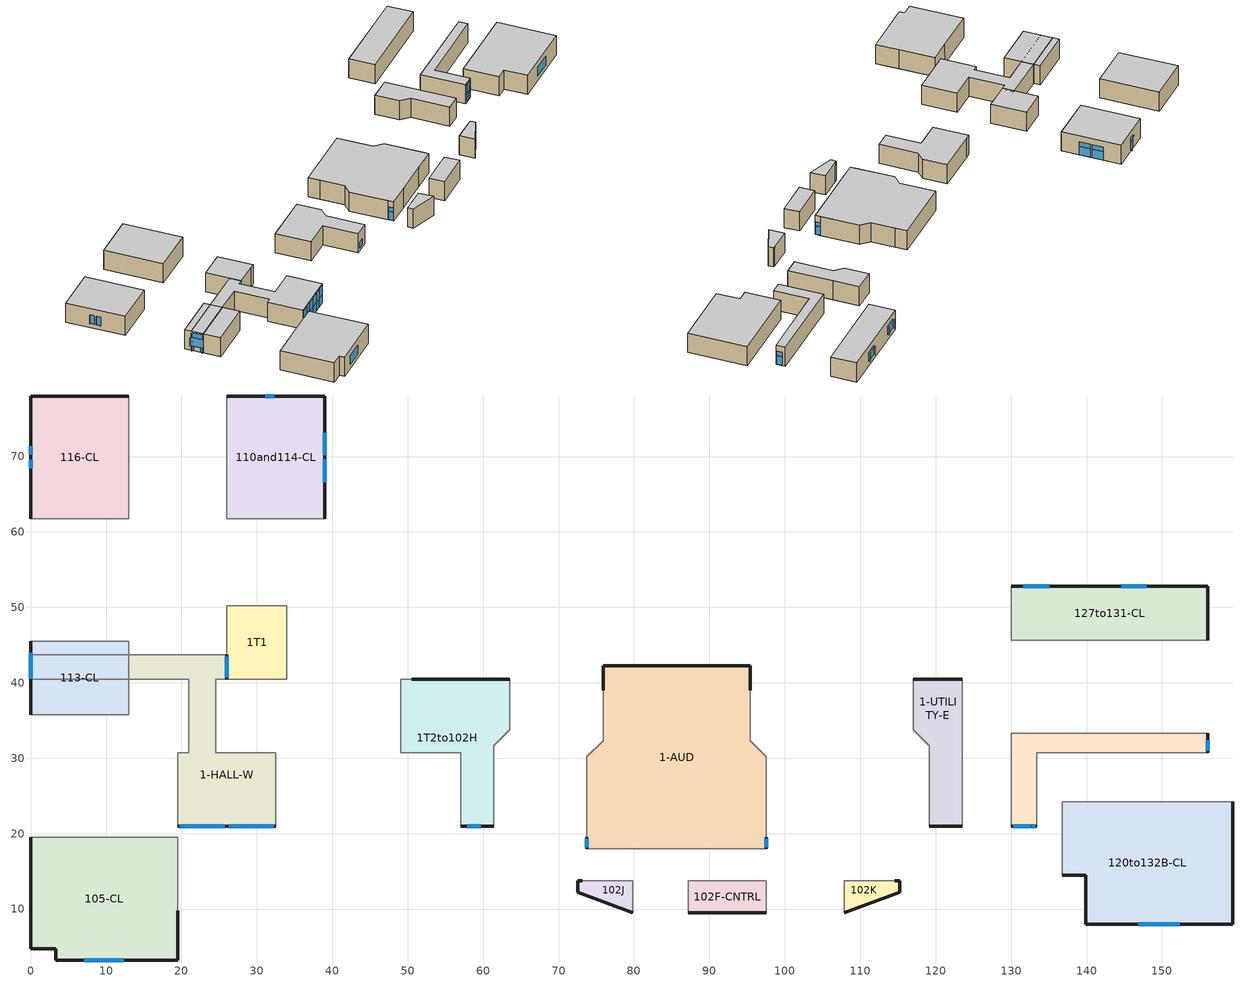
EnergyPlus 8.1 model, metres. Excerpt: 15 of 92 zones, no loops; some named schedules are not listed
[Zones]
105-CL
 floor ground (Slab On Grade Cons): 0,4.72 0,19.51 19.51,19.51 19.51,3.25 3.35,3.25 3.35,4.72 z0
 wall outside (Tilt-Up Cons): 0,19.51 0,4.72 / 3.35,4.72 3.35,3.25 z0:5.79
 wall outside (Curtain Wall Cons): 3.35,3.25 19.51,3.25 19.51,9.75 / 0,4.72 3.35,4.72 z0:5.79
 wall to 1-HALL-W (Int Wall LA): 19.51,9.75 19.51,19.51 z0:5.79
 wall to 1T1 (Int Wall KA): 19.51,19.51,5.79 19.51,19.51,0 13,19.51,0 13.19,19.51,5.79
 wall to 113-CL (Int Wall CA): 13.19,19.51,5.79 13,19.51,0 0,19.51,0 0,19.51,5.79
 window (Low-E Tint 2637): 7.14,3.25 12.37,3.25 z1.32:3.96
 ceiling adiabatic (Ceiling Cons): 0,19.51 0,4.72 3.35,4.72 3.35,3.25 19.51,3.25 19.51,19.51 z5.79
113-CL
 floor ground (Slab On Grade Cons): 0,45.52 13,45.52 13,35.76 0,35.76 z0
 wall outside (Tilt-Up Cons): 0,45.52 0,35.76 z0:5.79
 wall to 1T1 (Int Wall KA): 13,35.76 13,45.52 z0:5.79
 wall to 1-HALL-W (Int Wall KA): 13,45.52 0,45.52 z0:5.79
 window (Low-E Tint 2637): 0,43.97 0,40.54 z1.32:3.96
 ceiling adiabatic (Ceiling Cons): 13,45.52 0,45.52 0,35.76 13,35.76 z5.79
116-CL
 floor ground (Slab On Grade Cons): 0,78.03 13,78.03 13,61.77 0,61.77 z0
 wall outside (Curtain Wall Cons): 13,78.03 0,78.03 0,61.77 z0:5.79
 wall to 1-HALL-W (Int Wall FA): 0,61.77 13,61.77 z0:5.79
 wall to 110and114-CL (Int Wall KA): 13,61.77 13,78.03 z0:5.79
 window (Low-E Tint 2637): 0,69.57 0,68.45 / 0,71.35 0,70.23 z1.32:3.96
 ceiling adiabatic (Ceiling Cons): 13,78.03 0,78.03 0,61.77 13,61.77 z5.79
110and114-CL
 floor ground (Slab On Grade Cons): 39.01,78.03 39.01,61.77 26.01,61.77 26.01,78.03 z0
 wall outside (Curtain Wall Cons): 39.01,61.77 39.01,78.03 26.01,78.03 z0:5.79
 wall to 1-HALL-W (Int Wall KA): 26.01,61.77 39.01,61.77 z0:5.79
 window (Low-E Tint 2637): 32.28,78.03 31.11,78.03 / 39.01,70.18 39.01,73.18 / 39.01,66.62 39.01,69.62 z0.05:2.62; 32.28,78.03 31.11,78.03 / 39.01,70.18 39.01,73.18 / 39.01,66.62 39.01,69.62 z2.67:3.96
 ceiling adiabatic (Ceiling Cons): 39.01,61.77 39.01,78.03 26.01,78.03 26.01,61.77 z5.79
1T1
 floor ground (Slab On Grade Cons): 26.01,40.49 26.01,50.24 33.99,50.24 33.99,40.49 z0
 wall to 1-HALL-W (Int Wall JA): 32.51,40.49 33.99,40.49 33.99,50.24 z0:5.79
 wall to 1-HALL-W (Int Wall CA): 33.99,50.24 26.01,50.24 z0:5.79
 ceiling adiabatic (Ceiling Cons): 26.01,50.24 26.01,40.49 33.99,40.49 33.99,50.24 z5.79
1T2to102H
 floor ground (Slab On Grade Cons): 49.07,40.49 63.55,40.49 63.55,33.78 61.42,31.65 61.42,20.98 57.05,20.98 57.05,30.73 49.07,30.73 z0
 wall outside (Curtain Wall Cons): 57.05,20.98 61.42,20.98 z0:5.79
 wall outside (Tilt-Up Cons): 63.55,40.49 50.55,40.49 z0:5.79
 wall to 1-HALL-W (Int Wall J): 49.07,40.49 49.07,30.73 z0:5.79
 wall to 1-HALL-W (Int Wall CA): 50.55,40.49 49.07,40.49 z0:5.79
 wall to 1-AUD (Int Wall S): 61.42,20.98 61.42,31.65 63.55,33.78 63.55,40.49 z0:5.79
 wall to 1-HALL-W (Int Wall E): 49.07,30.73 57.05,30.73 57.05,20.98 z0:5.79
 window (Low-E Tint 2637): 57.89,20.98 59.72,20.98 z0.86:2.59
 ceiling adiabatic (Ceiling Cons): 63.55,40.49 49.07,40.49 49.07,30.73 57.05,30.73 57.05,20.98 61.42,20.98 61.42,31.65 63.55,33.78 z5.79
1-HALL-W
 floor ground (Slab On Grade Cons): 26.01,43.74 26.01,40.49 24.54,40.49 24.54,30.73 32.51,30.73 32.51,20.98 19.51,20.98 19.51,30.73 20.98,30.73 20.98,40.49 0,40.49 0,43.74 z0
 wall outside (Tilt-Up Cons): 0,43.74 0,40.49 z0:5.79
 wall outside (Curtain Wall Cons): 26.01,40.49 26.01,43.74 / 19.51,20.98 32.51,20.98 z0:5.79
 window (Low-E Tint 2637): 0,43.46 0,43.1 / 26.01,40.77 26.01,41.12 / 19.79,20.98 21.77,20.98 / 23.75,20.98 25.73,20.98 / 26.29,20.98 28.27,20.98 / 30.25,20.98 32.23,20.98 / 0,41.12 0,40.77 / 26.01,43.1 26.01,43.46 / 21.84,20.98 23.67,20.98 / 28.35,20.98 30.18,20.98 / 26.01,41.2 26.01,43.03 z0.05:2.62; 0,43.46 0,40.77 / 26.01,40.77 26.01,43.46 / 19.79,20.98 21.77,20.98 / 26.29,20.98 28.27,20.98 / 28.35,20.98 30.18,20.98 / 30.25,20.98 32.23,20.98 / 21.84,20.98 23.67,20.98 / 23.75,20.98 25.73,20.98 z2.67:5.44
 ceiling adiabatic (Ceiling Cons): 0,43.74 0,40.49 20.98,40.49 20.98,30.73 19.51,30.73 19.51,20.98 32.51,20.98 32.51,30.73 24.54,30.73 24.54,40.49 26.01,40.49 26.01,43.74 z5.79
1-AUD
 floor ground (Slab On Grade Cons): 75.9,42.27 95.4,42.27 95.4,32.31 97.54,30.18 97.54,18.03 73.76,18.03 73.76,30.18 75.9,32.31 z0
 wall outside (Curtain Wall Cons): 73.76,19.51 73.76,18.03 / 95.4,39.01 95.4,42.27 75.9,42.27 75.9,39.01 / 97.54,18.03 97.54,19.51 z0:5.79
 wall to 1-UTILITY-E (Int Wall S): 97.54,19.51 97.54,30.18 95.4,32.31 95.4,39.01 z0:5.79
 wall to 102K (Int Wall FA): 90.83,18.03 97.54,18.03 z0:5.79
 wall to 102F-CNTRL (Int Wall FA): 80.47,18.03 90.83,18.03 z0:5.79
 wall to 102J (Int Wall FA): 73.76,18.03 80.47,18.03 z0:5.79
 window (Low-E Tint 2637): 97.54,18.19 97.54,19.35 / 73.76,19.35 73.76,18.19 z0.05:2.62; 97.54,18.19 97.54,19.35 / 73.76,19.35 73.76,18.19 z2.67:3.96
 ceiling adiabatic (Ceiling Cons): 95.4,42.27 75.9,42.27 75.9,32.31 73.76,30.18 73.76,18.03 97.54,18.03 97.54,30.18 95.4,32.31 z5.79
1-UTILITY-E
 floor ground (Slab On Grade Cons): 123.55,20.98 119.18,20.98 119.18,31.65 117.04,33.78 117.04,40.49 123.55,40.49 z0
 wall outside (Curtain Wall Cons): 119.18,20.98 123.55,20.98 z0:5.79
 wall outside (Tilt-Up Cons): 123.55,40.49 117.04,40.49 z0:5.79
 wall to 127to131-CL (Tilt-Up Cons): 123.55,33.3 123.55,40.49 z0:5.79
 wall to 1-HALL-E (Int Wall E): 123.55,20.98 123.55,33.3 z0:5.79
 ceiling adiabatic (Ceiling Cons): 119.18,20.98 123.55,20.98 123.55,40.49 117.04,40.49 117.04,33.78 119.18,31.65 z5.79
1-HALL-E
 floor ground (Slab On Grade Cons): 133.4,20.98 130.05,20.98 130.05,33.3 156.06,33.3 156.06,30.73 133.4,30.73 z0
 wall outside (Curtain Wall Cons): 130.05,20.98 133.4,20.98 z0:5.79
 wall outside (Tilt-Up Cons): 156.06,30.73 156.06,33.3 z0:5.79
 wall to 127to131-CL (Int Wall FA): 156.06,33.3 130.05,33.3 z0:5.79
 wall to 120to132B-CL (Int Wall EA): 133.4,20.98 133.4,30.73 z0:5.79
 wall to 120to132B-CL (Int Wall KA): 133.4,30.73 156.06,30.73 z0:5.79
 window (Ext Firelight Insulated 1inch): 156.06,30.96 156.06,32.39 z0.05:2.62; 156.06,30.96 156.06,32.39 z2.67:3.96
 window (Low-E Tint 2637): 130.28,20.98 130.73,20.98 / 132.72,20.98 133.17,20.98 / 130.81,20.98 132.64,20.98 z0.05:2.62; 130.28,20.98 130.73,20.98 / 130.81,20.98 132.64,20.98 / 132.72,20.98 133.17,20.98 z2.67:5.44
 ceiling adiabatic (Ceiling Cons): 130.05,20.98 133.4,20.98 133.4,30.73 156.06,30.73 156.06,33.3 130.05,33.3 z5.79
127to131-CL
 floor ground (Slab On Grade Cons): 130.05,52.81 156.06,52.81 156.06,45.62 130.05,45.62 z0
 wall outside (Tilt-Up Cons): 156.06,45.62 156.06,52.81 130.05,52.81 z0:5.79
 window (Ext Firelight Insulated 1inch): 135.03,52.81 131.6,52.81 z1.32:3.96
 window (Low-E Tint 2637): 148.01,52.81 144.58,52.81 z1.32:3.96
 ceiling adiabatic (Ceiling Cons): 156.06,52.81 130.05,52.81 130.05,45.62 156.06,45.62 z5.79
120to132B-CL
 floor ground (Slab On Grade Cons): 159.41,7.98 139.9,7.98 139.9,14.48 136.75,14.48 136.75,24.23 159.41,24.23 z0
 wall outside (Curtain Wall Cons): 136.75,14.48 139.9,14.48 139.9,7.98 159.41,7.98 z0:5.79
 wall outside (Tilt-Up Cons): 159.41,7.98 159.41,24.23 z0:5.79
 window (Low-E Tint 2637): 146.89,7.98 152.35,7.98 z1.32:3.96
 ceiling adiabatic (Ceiling Cons): 139.9,7.98 159.41,7.98 159.41,24.23 136.75,24.23 136.75,14.48 139.9,14.48 z5.79
102F-CNTRL
 floor ground (Slab On Grade Cons): 87.17,13.77 97.54,13.77 97.54,9.5 87.17,9.5 z0
 wall outside (Curtain Wall Cons): 87.17,9.5 97.54,9.5 z0:5.79
 wall to 102K (Int Wall E): 97.54,9.5 97.54,13.77 z0:5.79
 wall to 102J (Int Wall E): 87.17,13.77 87.17,9.5 z0:5.79
 ceiling adiabatic (Ceiling Cons): 97.54,13.77 87.17,13.77 87.17,9.5 97.54,9.5 z5.79
102J
 floor ground (Slab On Grade Cons): 72.54,13.77 79.86,13.77 79.86,9.5 72.54,12.24 z0
 wall outside (Curtain Wall Cons): 73.15,13.77 72.54,13.77 72.54,12.24 79.86,9.5 z0:5.79
 ceiling adiabatic (Ceiling Cons): 79.86,13.77 72.54,13.77 72.54,12.24 79.86,9.5 z5.79
102K
 floor ground (Slab On Grade Cons): 107.9,13.77 115.21,13.77 115.21,12.24 107.9,9.5 z0
 wall outside (Curtain Wall Cons): 107.9,9.5 115.21,12.24 115.21,13.77 114.6,13.77 z0:5.79
 ceiling adiabatic (Ceiling Cons): 107.9,13.77 107.9,9.5 115.21,12.24 115.21,13.77 z5.79
shading: 0,43.46 -0.38,43.46 / -0.38,40.77 0,40.77 / 26.16,43.46 26.01,43.46 / 26.01,40.77 26.16,40.77 z2.67:5.44; 148.01,53.19 148.01,52.81 / 144.58,53.19 144.58,52.81 / 135.03,53.19 135.03,52.81 / 131.6,53.19 131.6,52.81 / 0,43.97 -0.38,43.97 / -0.38,40.54 0,40.54 / 0,71.35 -0.38,71.35 / -0.38,68.45 0,68.45 / 0,69.57 -0.15,69.57 / -0.15,70.23 0,70.23 z1.32:3.96; 32.28,78.41 32.28,78.03 / 0,43.46 -0.38,43.46 / -0.38,40.77 0,40.77 / 156.44,32.39 156.06,32.39 / 39.01,66.62 39.17,66.62 / 39.17,69.62 39.01,69.62 / 39.01,70.18 39.17,70.18 / 39.17,73.18 39.01,73.18 / 26.16,43.46 26.01,43.46 / 26.01,40.77 26.16,40.77 / 156.06,30.96 156.21,30.96 z0.05:2.62; 156.44,32.39 156.06,32.39 / 32.28,78.41 32.28,78.03 z2.67:3.96; 148.01,52.81 144.58,52.81 144.58,53.19 148.01,53.19 z3.96; -0.38,43.97 -0.38,40.54 0,40.54 0,43.97 z3.96; 131.6,53.19 135.03,53.19 135.03,52.81 131.6,52.81 z3.96; -0.38,43.46 -0.38,40.77 0,40.77 0,43.46 z5.44; 156.06,32.39 156.06,30.96 156.44,30.96 156.44,32.39 z3.96; 39.17,70.18 39.17,73.18 39.01,73.18 39.01,70.18 z3.96; 39.17,66.62 39.17,69.62 39.01,69.62 39.01,66.62 z3.96; 32.28,78.41 32.28,78.03 31.11,78.03 31.11,78.41 z3.96; 0,70.23 0,71.35 -0.38,71.35 -0.38,70.23 z3.96; 0,68.45 0,69.57 -0.38,69.57 -0.38,68.45 z3.96; 26.16,40.77 26.16,43.46 26.01,43.46 26.01,40.77 z5.44
[Building]
Classroom and Office Building: North Axis {deg}=315; Terrain=Country; Loads Convergence Tolerance Value=0.04; Temperature Convergence Tolerance Value {deltaC}=0.4; Solar Distribution=FullExterior; Maximum Number of Warmup Days=25; Minimum Number of Warmup Days=6
[Site:Location]
Climate Zone 12 CA USA WYEC2-C-00012 WMO#=724830: Latitude {deg}=37.3; Longitude {deg}=120.57; Time Zone {hr}=-8; Elevation {m}=61
[Site:GroundTemperature:BuildingSurface]
20.11, 20.13, 20.14, 20.18, 20.2, 20.22, 20.23, 20.26, 20.27, 20.24, 20.26, 20.25
[SizingPeriod:DesignDay] Day of Month=21; Dry-Bulb Temperature Range Modifier Type=DefaultMultipliers; Humidity Condition Type=Wetbulb; Barometric Pressure {Pa}=101265; Rain Indicator=No; Snow Indicator=No; Daylight Saving Time Indicator=No; Solar Model Indicator=ASHRAEClearSky
Name | Month | Day Type | Maximum Dry-Bulb Temperature {C} | Daily Dry-Bulb Temperature Range {deltaC} | Wetbulb or DewPoint at Maximum Dry-Bulb {C} | Wind Speed {m/s} | Wind Direction {deg} | Sky Clearness
12_CA_USA Annual Heating 99.6% Design Conditions DB | 12 | WinterDesignDay | -.5 | 0 | -.5 | 1.1 | 320 | 0
12_CA_USA Annual Cooling 1% Design Conditions DB/MWB | 7 | SummerDesignDay | 36 | 18.1 | 20.4 | 3.5 | 200 | 1
[Material] Thermal Absorptance=0.9; Solar Absorptance=0.7; Visible Absorptance=0.7
Name | Roughness | Thickness {m} | Conductivity {W/m-K} | Density {kg/m3} | Specific Heat {J/kg-K}
Sound Attenuation Blanket | VeryRough | 0.089 | 0.03 | 24.8 | 1000
GypBd 5/8in GP02 | Smooth | 0.0159 | 0.16 | 800.92 | 838.46
2-ft Gnd Matl | Rough | 0.6096 | 0.8652 | 1601.85 | 1048.08
Insul Bd 1in (HF-B2) | Smooth | 0.0253 | 0.0433 | 32.037 | 838.46
Conc HW 6in (HF-C13) | Smooth | 0.1524 | 1.73 | 2242.58 | 838.462
AcousTile 1/2in (AC02) | MediumSmooth | 0.0127 | 0.0571 | 288.33 | 1341.54
Steel Siding HF-A3 | Smooth | 0.0015 | 89.98 | 7688.86 | 419.23
GypBd 1/2in GP01 | Smooth | 0.0127 | 0.32 | 800.92 | 838.46
Conc HW 12in HF-C11 | Smooth | 0.3048 | 3.46 | 2242.58 | 838.462
Std Wood 1inch | MediumSmooth | 0.01 | 0.12 | 540 | 1210
Paper | MediumSmooth | 0.04 | 0.05 | 700 | 1400
[Material:AirGap]
AL21: Thermal Resistance {m2-K/W}=0.157
[WindowMaterial:Gas]
AIR 13MM: Gas Type=Air; Thickness {m}=0.0127
[WindowMaterial:Glazing] Optical Data Type=SpectralAverage; Infrared Transmittance at Normal Incidence=0; Front Side Infrared Hemispherical Emissivity=0.84; Conductivity {W/m-K}=0.9
Name | Thickness {m} | Solar Transmittance at Normal Incidence | Front Side Solar Reflectance at Normal Incidence | Back Side Solar Reflectance at Normal Incidence | Visible Transmittance at Normal Incidence | Front Side Visible Reflectance at Normal Incidence | Back Side Visible Reflectance at Normal Incidence | Back Side Infrared Hemispherical Emissivity
CLEAR 6MM | 0.006 | 0.775 | 0.071 | 0.071 | 0.881 | 0.08 | 0.08 | 0.84
LoE TINT 6MM | 0.006 | 0.36 | 0.093 | 0.2 | 0.5 | 0.035 | 0.054 | 0.1
CLEAR 1inch | 0.025 | 0.775 | 0.071 | 0.071 | 0.881 | 0.08 | 0.08 | 0.84
[WindowMaterial:Blind]
BLIND WITH HIGH REFLECTIVITY SLATS: Slat Orientation=Horizontal; Slat Width {m}=0.051; Slat Separation {m}=0.0037; Slat Thickness {m}=0.001; Slat Angle {deg}=45; Slat Conductivity {W/m-K}=0.9; Slat Beam Solar Transmittance=0; Front Side Slat Beam Solar Reflectance=0.8; Back Side Slat Beam Solar Reflectance=0.8; Slat Diffuse Solar Transmittance=0; Front Side Slat Diffuse Solar Reflectance=0.8; Back Side Slat Diffuse Solar Reflectance=0.8; Slat Beam Visible Transmittance=0; Front Side Slat Beam Visible Reflectance=0.8; Back Side Slat Beam Visible Reflectance=0.8; Slat Diffuse Visible Transmittance=0; Front Side Slat Diffuse Visible Reflectance=0.8; Back Side Slat Diffuse Visible Reflectance=0.8; Slat Infrared Hemispherical Transmittance=0; Front Side Slat Infrared Hemispherical Emissivity=0.9; Back Side Slat Infrared Hemispherical Emissivity=0.9; Blind to Glass Distance {m}=0.05; Blind Top Opening Multiplier=0.5; Blind Bottom Opening Multiplier=0.5; Blind Left Side Opening Multiplier=0.5; Blind Right Side Opening Multiplier=0.5; Minimum Slat Angle {deg}=0; Maximum Slat Angle {deg}=180
[Construction]
Int Wall CA: Sound Attenuation Blanket, GypBd 5/8in GP02, GypBd 5/8in GP02
Int Wall KA; Int Wall LA: GypBd 5/8in GP02, GypBd 5/8in GP02, Sound Attenuation Blanket, GypBd 5/8in GP02, GypBd 5/8in GP02
Int Wall E; Int Wall J; Int Wall S: GypBd 5/8in GP02, AL21, GypBd 5/8in GP02
Int Wall EA; Int Wall JA: GypBd 5/8in GP02, Sound Attenuation Blanket, GypBd 5/8in GP02
Int Wall FA: GypBd 5/8in GP02, Sound Attenuation Blanket, GypBd 5/8in GP02, GypBd 5/8in GP02
Curtain Wall Cons: Steel Siding HF-A3, GypBd 1/2in GP01, Sound Attenuation Blanket, GypBd 1/2in GP01
Tilt-Up Cons: Conc HW 12in HF-C11, Sound Attenuation Blanket, GypBd 1/2in GP01
Ext Firelight Insulated 1inch: CLEAR 1inch
Ext Firelight Insulated 1inch with blind: CLEAR 1inch, BLIND WITH HIGH REFLECTIVITY SLATS
Slab On Grade Cons: Insul Bd 1in (HF-B2), 2-ft Gnd Matl, Conc HW 6in (HF-C13)
Ceiling Cons: AcousTile 1/2in (AC02)
Low-E Tint 2637: LoE TINT 6MM, AIR 13MM, CLEAR 6MM
Low-E Tint 2637 with blind: LoE TINT 6MM, AIR 13MM, CLEAR 6MM, BLIND WITH HIGH REFLECTIVITY SLATS
InteriorFurnishings-wood: Std Wood 1inch
InteriorFurnishings-paper: Paper
[WindowProperty:ShadingControl] Shading Type=InteriorBlind; Shading Control Type=AlwaysOff; Shading Control Is Scheduled=No; Glare Control Is Active=No; Type of Slat Angle Control for Blinds=BlockBeamSolar
Name | Construction with Shading
Window Blind Ext Firelight | Ext Firelight Insulated 1inch with blind
Window Blind | Low-E Tint 2637 with blind
[ZoneControl:Thermostat]
1T1 Thermostat: Zone or ZoneList=1T1; Control Type Schedule=Dual Zone Control Type Sched; Control 1=Dual_SetPt_Sched_0
[ThermostatSetpoint:DualSetpoint]
Dual_SetPt_Sched_0: Heating Setpoint Temperature Schedule=HtgSetP_Sch_0; Cooling Setpoint Temperature Schedule=ClgSetP_Sch_0
[People] Number of People Calculation Method=People; Fraction Radiant=0.5; Sensible Heat Fraction=autocalculate; Enable ASHRAE 55 Comfort Warnings=No; Mean Radiant Temperature Calculation Type=ZoneAveraged
Name | Zone or ZoneList | Number of People Schedule | Number of People | Activity Level Schedule
1-Aud-People | 1-AUD | 1-Aud-People-Year | 380 | Activity-Off-CL-Conf-Year
1-Hall-E-People | 1-HALL-E | 1-Hall-E-People-Year | 40 | Activity-Hall-Year
1-Hall-W-People | 1-HALL-W | 1-Hall-W-People-Year | 40 | Activity-Hall-Year
1-Utility-E-People | 1-UTILITY-E | 1-Utility-E-People-Year | 4 | Activity-Off-CL-Conf-Year
102J-People | 102J | 102J-People-Year | 0 | Activity-Off-CL-Conf-Year
102K-People | 102K | 102K-People-Year | 0 | Activity-Off-CL-Conf-Year
102F-CNTRL-People | 102F-CNTRL | 102F-CNTRL-People-Year | 2 | Activity-Off-CL-Conf-Year
105-CL-People | 105-CL | 105-CL-People-Year | 180 | Activity-Off-CL-Conf-Year
110and114-CL-People | 110and114-CL | 110and114-CL-People-Year | 180 | Activity-Off-CL-Conf-Year
113-CL-People | 113-CL | 113-CL-People-Year | 80 | Activity-Off-CL-Conf-Year
116-CL-People | 116-CL | 116-CL-People-Year | 120 | Activity-Off-CL-Conf-Year
120to132B-CL-People | 120to132B-CL | 120to132B-CL-People-Year | 180 | Activity-Off-CL-Conf-Year
127to131-CL-People | 127to131-CL | 127to131-CL-People-Year | 180 | Activity-Off-CL-Conf-Year
1T1-People | 1T1 | 1T1-People-Year | 4 | Activity-Off-CL-Conf-Year
1T2to102H-People | 1T2to102H | 1T2to102H-People-Year | 4 | Activity-Off-CL-Conf-Year
[Lights] Design Level Calculation Method=LightingLevel; Return Air Fraction=0; Fraction Radiant=0.42; Fraction Visible=0.18; Fraction Replaceable=1; Return Air Fraction Calculated from Plenum Temperature=No
Name | Zone or ZoneList | Schedule | Lighting Level {W}
1-Aud-Light | 1-AUD | 1-Aud-Light-Year | 9761
1-Hall-E-Light | 1-HALL-E | 1-Hall-E-Light-Year | 544
1-Hall-W-Light | 1-HALL-W | 1-Hall-W-Light-Year | 1633
1-Utility-E-Light | 1-UTILITY-E | 1-Utility-E-Light-Year | 832
102J-Light | 102J | 102J-Light-Year | 121
102K-Light | 102K | 102K-Light-Year | 121
102F-CNTRL-Light | 102F-CNTRL | 102F-CNTRL-Light-Year | 218
105-CL-Light | 105-CL | 105-CL-Light-Year | 2651
110and114-CL-Light | 110and114-CL | 110and114-CL-Light-Year | 2651
113-CL-Light | 113-CL | 113-CL-Light-Year | 1528
116-CL-Light | 116-CL | 116-CL-Light-Year | 2534
120to132B-CL-Light | 120to132B-CL | 120to132B-CL-Light-Year | 2651
127to131-CL-Light | 127to131-CL | 127to131-CL-Light-Year | 2651
1T1-Light | 1T1 | 1T1-Light-Year | 582
1T2to102H-Light | 1T2to102H | 1T2to102H-Light-Year | 1105
[ElectricEquipment] Design Level Calculation Method=Watts/Area; Fraction Latent=0; Fraction Radiant=0.3; Fraction Lost=0
Name | Zone or ZoneList | Schedule | Watts per Zone Floor Area {W/m2}
1-Aud-Equip | 1-AUD | 1-Aud-Equip-Year | 0
1-Hall-E-Equip | 1-HALL-E | 1-Hall-E-Equip-Year | 0
1-Hall-W-Equip | 1-HALL-W | 1-Hall-W-Equip-Year | 0
1-Utility-E-Equip | 1-UTILITY-E | 1-Utility-E-Equip-Year | 395
102J-Equip | 102J | 102J-Equip-Year | 0
102K-Equip | 102K | 102K-Equip-Year | 0
102F-CNTRL-Equip | 102F-CNTRL | 102F-CNTRL-Equip-Year | 274
105-CL-Equip | 105-CL | 105-CL-Equip-Year | 0
110and114-CL-Equip | 110and114-CL | 110and114-CL-Equip-Year | 0
113-CL-Equip | 113-CL | 113-CL-Equip-Year | 0
116-CL-Equip | 116-CL | 116-CL-Equip-Year | 0
120to132B-CL-Equip | 120to132B-CL | 120to132B-CL-Equip-Year | 0
127to131-CL-Equip | 127to131-CL | 127to131-CL-Equip-Year | 0
1T1-Equip | 1T1 | 1T1-Equip-Year | 0
1T2to102H-Equip | 1T2to102H | 1T2to102H-Equip-Year | 100
[ZoneInfiltration:DesignFlowRate] Schedule=Infiltration-ACH-Year; Design Flow Rate Calculation Method=AirChanges/Hour; Air Changes per Hour {1/hr}=0.2; Constant Term Coefficient=1; Temperature Term Coefficient=0; Velocity Term Coefficient=0; Velocity Squared Term Coefficient=0
Name | Zone or ZoneList
1-Aud-Infil | 1-AUD
1-Hall-E-Infil | 1-HALL-E
1-Hall-W-Infil | 1-HALL-W
1-Utility-E-Infil | 1-UTILITY-E
102F-CNTRL-Infil | 102F-CNTRL
102J-Infil | 102J
102K-Infil | 102K
105-CL-Infil | 105-CL
110and114-CL-Infil | 110and114-CL
113-CL-Infil | 113-CL
116-CL-Infil | 116-CL
120to132B-CL-Infil | 120to132B-CL
127to131-CL-Infil | 127to131-CL
1T2to102H-Infil | 1T2to102H
[InternalMass]
Name | Construction | Zone | Surface Area {m2}
1-Aud-Furn | InteriorFurnishings-wood | 1-AUD | 370
1-Utility-E-Furn | InteriorFurnishings-wood | 1-UTILITY-E | 71
102F-CNTRL-Furn | InteriorFurnishings-wood | 102F-CNTRL | 31
102J-Furn | InteriorFurnishings-wood | 102J | 15
102K-Furn | InteriorFurnishings-wood | 102K | 15
105-CL-Furn | InteriorFurnishings-wood | 105-CL | 219
110and114-CL-Furn | InteriorFurnishings-wood | 110and114-CL | 148
113-CL-Furn | InteriorFurnishings-wood | 113-CL | 89
116-CL-Furn | InteriorFurnishings-wood | 116-CL | 148
120to132B-CL-Furn | InteriorFurnishings-wood | 120to132B-CL | 243
127to131-CL-Furn | InteriorFurnishings-wood | 127to131-CL | 131
1T1-Furn | InteriorFurnishings-wood | 1T1 | 54
1T2to102H-Furn | InteriorFurnishings-wood | 1T2to102H | 126
1-Aud-Paper | InteriorFurnishings-paper | 1-AUD | 370
1-Utility-E-Paper | InteriorFurnishings-paper | 1-UTILITY-E | 71
102F-CNTRL-Paper | InteriorFurnishings-paper | 102F-CNTRL | 31
102J-Paper | InteriorFurnishings-paper | 102J | 15
102K-Paper | InteriorFurnishings-paper | 102K | 15
105-CL-Paper | InteriorFurnishings-paper | 105-CL | 219
110and114-CL-Paper | InteriorFurnishings-paper | 110and114-CL | 148
113-CL-Paper | InteriorFurnishings-paper | 113-CL | 89
116-CL-Paper | InteriorFurnishings-paper | 116-CL | 148
120to132B-CL-Paper | InteriorFurnishings-paper | 120to132B-CL | 243
127to131-CL-Paper | InteriorFurnishings-paper | 127to131-CL | 131
1T1-Paper | InteriorFurnishings-paper | 1T1 | 54
1T2to102H-Paper | InteriorFurnishings-paper | 1T2to102H | 126
1-Utility-E-IntWalls | Int Wall FA | 1-UTILITY-E | 100
110and114-CL-IntWalls | Int Wall FA | 110and114-CL | 150
120to132B-CL-IntWalls | Int Wall FA | 120to132B-CL | 225
127to131-CL-IntWalls | Int Wall FA | 127to131-CL | 170
1T2to102H-IntWalls | Int Wall FA | 1T2to102H | 250
[Exterior:Lights]
ExteriorLights: Schedule=ExteriorLight-Year; Design Level {W}=6489; Control Option=AstronomicalClock
[Zone] Type=1; Multiplier=1
Name | Ceiling Height {m}
105-CL; 113-CL | 4.72
116-CL; 1-UTILITY-E | 4.87
110and114-CL; 1-AUD
1T1 | 2.74
1T2to102H | 3.65
1-HALL-W; 120to132B-CL | 4.57
1-HALL-E | 4.26
127to131-CL | 4.11
102F-CNTRL; 102J; 102K | 3
[Schedule:Compact]
HTGSETP_SCH_0: Through: 12/31, For: Weekdays, Until: 05:00, 15.6, Until: 20:00, 21.1, Until: 24:00, 15.6, For: Weekends Holidays AllOtherDays, Until: 05:00, 15.6, Until: 20:00, 21.1, Until: 24:00, 15.6
CLGSETP_SCH_0: Through: 12/31, For: Weekdays, Until: 05:00, 23.55, Until: 20:00, 23.05, Until: 24:00, 23.55, For: Weekends Holidays AllOtherDays, Until: 05:00, 24.05, Until: 20:00, 23.8, Until: 24:00, 24.05
Dual Zone Control Type Sched: Through: 12/31, For: AllDays, Until: 24:00, 4
[Schedule:Year]
1-Aud-People-Year: 1-Aud-People-Wk, 1, 1, 12, 31
1-Aud-Light-Year: 1-Aud-Light-Wk, 1, 1, 12, 31
1-Aud-Equip-Year: 1-Aud-Equip-Wk, 1, 1, 12, 31
1-Hall-E-People-Year: 1-Hall-E-People-Break-Wk, 1, 1, 1, 19, 1-Hall-E-People-Wk, 1, 20, 5, 15, 1-Hall-E-People-Break-Wk, 5, 16, 6, 14, 1-Hall-E-People-Wk, 6, 15, 8, 10, 1-Hall-E-People-Break-Wk, 8, 11, 8, 25, 1-Hall-E-People-Wk, 8, 26, 12, 17, 1-Hall-E-People-Break-Wk, 12, 18, 12, 31
1-Hall-E-Light-Year: 1-Hall-E-Light-Break-Wk, 1, 1, 1, 19, 1-Hall-E-Light-Wk, 1, 20, 5, 15, 1-Hall-E-Light-Break-Wk, 5, 16, 6, 14, 1-Hall-E-Light-Wk, 6, 15, 8, 10, 1-Hall-E-Light-Break-Wk, 8, 11, 8, 25, 1-Hall-E-Light-Wk, 8, 26, 12, 17, 1-Hall-E-Light-Break-Wk, 12, 18, 12, 31
1-Hall-E-Equip-Year: 1-Hall-E-Equip-Break-Wk, 1, 1, 1, 19, 1-Hall-E-Equip-Wk, 1, 20, 5, 15, 1-Hall-E-Equip-Break-Wk, 5, 16, 6, 14, 1-Hall-E-Equip-Wk, 6, 15, 8, 10, 1-Hall-E-Equip-Break-Wk, 8, 11, 8, 25, 1-Hall-E-Equip-Wk, 8, 26, 12, 17, 1-Hall-E-Equip-Break-Wk, 12, 18, 12, 31
1-Hall-W-People-Year: 1-Hall-W-People-Break-Wk, 1, 1, 1, 19, 1-Hall-W-People-Wk, 1, 20, 5, 15, 1-Hall-W-People-Break-Wk, 5, 16, 6, 14, 1-Hall-W-People-Wk, 6, 15, 8, 10, 1-Hall-W-People-Break-Wk, 8, 11, 8, 25, 1-Hall-W-People-Wk, 8, 26, 12, 17, 1-Hall-W-People-Break-Wk, 12, 18, 12, 31
1-Hall-W-Light-Year: 1-Hall-W-Light-Break-Wk, 1, 1, 1, 19, 1-Hall-W-Light-Wk, 1, 20, 5, 15, 1-Hall-W-Light-Break-Wk, 5, 16, 6, 14, 1-Hall-W-Light-Wk, 6, 15, 8, 10, 1-Hall-W-Light-Break-Wk, 8, 11, 8, 25, 1-Hall-W-Light-Wk, 8, 26, 12, 17, 1-Hall-W-Light-Break-Wk, 12, 18, 12, 31
1-Hall-W-Equip-Year: 1-Hall-W-Equip-Break-Wk, 1, 1, 1, 19, 1-Hall-W-Equip-Wk, 1, 20, 5, 15, 1-Hall-W-Equip-Break-Wk, 5, 16, 6, 14, 1-Hall-W-Equip-Wk, 6, 15, 8, 10, 1-Hall-W-Equip-Break-Wk, 8, 11, 8, 25, 1-Hall-W-Equip-Wk, 8, 26, 12, 17, 1-Hall-W-Equip-Break-Wk, 12, 18, 12, 31
1-Utility-E-People-Year: 1-Utility-E-People-Wk, 1, 1, 12, 31
1-Utility-E-Light-Year: 1-Utility-E-Light-Wk, 1, 1, 12, 31
1-Utility-E-Equip-Year: 1-Utility-E-Equip-Wk, 1, 1, 12, 31
102J-People-Year: 102J-People-Wk, 1, 1, 12, 31
102J-Light-Year: 102J-Light-Wk, 1, 1, 12, 31
102J-Equip-Year: 102J-Equip-Wk, 1, 1, 12, 31
102K-People-Year: 102K-People-Wk, 1, 1, 12, 31
102K-Light-Year: 102K-Light-Wk, 1, 1, 12, 31
102K-Equip-Year: 102K-Equip-Wk, 1, 1, 12, 31
102F-CNTRL-People-Year: 102F-CNTRL-People-Wk, 1, 1, 12, 31
102F-CNTRL-Light-Year: 102F-CNTRL-Light-Wk, 1, 1, 12, 31
102F-CNTRL-Equip-Year: 102F-CNTRL-Equip-Wk, 1, 1, 12, 31
105-CL-People-Year: 105-CL-People-Break-Wk, 1, 1, 1, 19, 105-CL-People-Wk, 1, 20, 5, 15, 105-CL-People-Break-Wk, 5, 16, 6, 14, 105-CL-People-Wk, 6, 15, 8, 10, 105-CL-People-Break-Wk, 8, 11, 8, 25, 105-CL-People-Wk, 8, 26, 12, 17, 105-CL-People-Break-Wk, 12, 18, 12, 31
105-CL-Light-Year: 105-CL-Light-Break-Wk, 1, 1, 1, 19, 105-CL-Light-Wk, 1, 20, 5, 15, 105-CL-Light-Break-Wk, 5, 16, 6, 14, 105-CL-Light-Wk, 6, 15, 8, 10, 105-CL-Light-Break-Wk, 8, 11, 8, 25, 105-CL-Light-Wk, 8, 26, 12, 17, 105-CL-Light-Break-Wk, 12, 18, 12, 31
105-CL-Equip-Year: 105-CL-Equip-Break-Wk, 1, 1, 1, 19, 105-CL-Equip-Wk, 1, 20, 5, 15, 105-CL-Equip-Break-Wk, 5, 16, 6, 14, 105-CL-Equip-Wk, 6, 15, 8, 10, 105-CL-Equip-Break-Wk, 8, 11, 8, 25, 105-CL-Equip-Wk, 8, 26, 12, 17, 105-CL-Equip-Break-Wk, 12, 18, 12, 31
110and114-CL-People-Year: 110and114-CL-People-Break-Wk, 1, 1, 1, 19, 110and114-CL-People-Wk, 1, 20, 5, 15, 110and114-CL-People-Break-Wk, 5, 16, 6, 14, 110and114-CL-People-Wk, 6, 15, 8, 10, 110and114-CL-People-Break-Wk, 8, 11, 8, 25, 110and114-CL-People-Wk, 8, 26, 12, 17, 110and114-CL-People-Break-Wk, 12, 18, 12, 31
110and114-CL-Light-Year: 110and114-CL-Light-Break-Wk, 1, 1, 1, 19, 110and114-CL-Light-Wk, 1, 20, 5, 15, 110and114-CL-Light-Break-Wk, 5, 16, 6, 14, 110and114-CL-Light-Wk, 6, 15, 8, 10, 110and114-CL-Light-Break-Wk, 8, 11, 8, 25, 110and114-CL-Light-Wk, 8, 26, 12, 17, 110and114-CL-Light-Break-Wk, 12, 18, 12, 31
110and114-CL-Equip-Year: 110and114-CL-Equip-Break-Wk, 1, 1, 1, 19, 110and114-CL-Equip-Wk, 1, 20, 5, 15, 110and114-CL-Equip-Break-Wk, 5, 16, 6, 14, 110and114-CL-Equip-Wk, 6, 15, 8, 10, 110and114-CL-Equip-Break-Wk, 8, 11, 8, 25, 110and114-CL-Equip-Wk, 8, 26, 12, 17, 110and114-CL-Equip-Break-Wk, 12, 18, 12, 31
113-CL-People-Year: 113-CL-People-Break-Wk, 1, 1, 1, 19, 113-CL-People-Wk, 1, 20, 5, 15, 113-CL-People-Break-Wk, 5, 16, 6, 14, 113-CL-People-Wk, 6, 15, 8, 10, 113-CL-People-Break-Wk, 8, 11, 8, 25, 113-CL-People-Wk, 8, 26, 12, 17, 113-CL-People-Break-Wk, 12, 18, 12, 31
113-CL-Light-Year: 113-CL-Light-Break-Wk, 1, 1, 1, 19, 113-CL-Light-Wk, 1, 20, 5, 15, 113-CL-Light-Break-Wk, 5, 16, 6, 14, 113-CL-Light-Wk, 6, 15, 8, 10, 113-CL-Light-Break-Wk, 8, 11, 8, 25, 113-CL-Light-Wk, 8, 26, 12, 17, 113-CL-Light-Break-Wk, 12, 18, 12, 31
113-CL-Equip-Year: 113-CL-Equip-Break-Wk, 1, 1, 1, 19, 113-CL-Equip-Wk, 1, 20, 5, 15, 113-CL-Equip-Break-Wk, 5, 16, 6, 14, 113-CL-Equip-Wk, 6, 15, 8, 10, 113-CL-Equip-Break-Wk, 8, 11, 8, 25, 113-CL-Equip-Wk, 8, 26, 12, 17, 113-CL-Equip-Break-Wk, 12, 18, 12, 31
116-CL-People-Year: 116-CL-People-Break-Wk, 1, 1, 1, 19, 116-CL-People-Wk, 1, 20, 5, 15, 116-CL-People-Break-Wk, 5, 16, 6, 14, 116-CL-People-Wk, 6, 15, 8, 10, 116-CL-People-Break-Wk, 8, 11, 8, 25, 116-CL-People-Wk, 8, 26, 12, 17, 116-CL-People-Break-Wk, 12, 18, 12, 31
116-CL-Light-Year: 116-CL-Light-Break-Wk, 1, 1, 1, 19, 116-CL-Light-Wk, 1, 20, 5, 15, 116-CL-Light-Break-Wk, 5, 16, 6, 14, 116-CL-Light-Wk, 6, 15, 8, 10, 116-CL-Light-Break-Wk, 8, 11, 8, 25, 116-CL-Light-Wk, 8, 26, 12, 17, 116-CL-Light-Break-Wk, 12, 18, 12, 31
116-CL-Equip-Year: 116-CL-Equip-Break-Wk, 1, 1, 1, 19, 116-CL-Equip-Wk, 1, 20, 5, 15, 116-CL-Equip-Break-Wk, 5, 16, 6, 14, 116-CL-Equip-Wk, 6, 15, 8, 10, 116-CL-Equip-Break-Wk, 8, 11, 8, 25, 116-CL-Equip-Wk, 8, 26, 12, 17, 116-CL-Equip-Break-Wk, 12, 18, 12, 31
120to132B-CL-People-Year: 120to132B-CL-People-Break-Wk, 1, 1, 1, 19, 120to132B-CL-People-Wk, 1, 20, 5, 15, 120to132B-CL-People-Break-Wk, 5, 16, 6, 14, 120to132B-CL-People-Wk, 6, 15, 8, 10, 120to132B-CL-People-Break-Wk, 8, 11, 8, 25, 120to132B-CL-People-Wk, 8, 26, 12, 17, 120to132B-CL-People-Break-Wk, 12, 18, 12, 31
120to132B-CL-Light-Year: 120to132B-CL-Light-Break-Wk, 1, 1, 1, 19, 120to132B-CL-Light-Wk, 1, 20, 5, 15, 120to132B-CL-Light-Break-Wk, 5, 16, 6, 14, 120to132B-CL-Light-Wk, 6, 15, 8, 10, 120to132B-CL-Light-Break-Wk, 8, 11, 8, 25, 120to132B-CL-Light-Wk, 8, 26, 12, 17, 120to132B-CL-Light-Break-Wk, 12, 18, 12, 31
120to132B-CL-Equip-Year: 120to132B-CL-Equip-Break-Wk, 1, 1, 1, 19, 120to132B-CL-Equip-Wk, 1, 20, 5, 15, 120to132B-CL-Equip-Break-Wk, 5, 16, 6, 14, 120to132B-CL-Equip-Wk, 6, 15, 8, 10, 120to132B-CL-Equip-Break-Wk, 8, 11, 8, 25, 120to132B-CL-Equip-Wk, 8, 26, 12, 17, 120to132B-CL-Equip-Break-Wk, 12, 18, 12, 31
127to131-CL-People-Year: 127to131-CL-People-Break-Wk, 1, 1, 1, 19, 127to131-CL-People-Wk, 1, 20, 5, 15, 127to131-CL-People-Break-Wk, 5, 16, 6, 14, 127to131-CL-People-Wk, 6, 15, 8, 10, 127to131-CL-People-Break-Wk, 8, 11, 8, 25, 127to131-CL-People-Wk, 8, 26, 12, 17, 127to131-CL-People-Break-Wk, 12, 18, 12, 31
127to131-CL-Light-Year: 127to131-CL-Light-Break-Wk, 1, 1, 1, 19, 127to131-CL-Light-Wk, 1, 20, 5, 15, 127to131-CL-Light-Break-Wk, 5, 16, 6, 14, 127to131-CL-Light-Wk, 6, 15, 8, 10, 127to131-CL-Light-Break-Wk, 8, 11, 8, 25, 127to131-CL-Light-Wk, 8, 26, 12, 17, 127to131-CL-Light-Break-Wk, 12, 18, 12, 31
127to131-CL-Equip-Year: 127to131-CL-Equip-Break-Wk, 1, 1, 1, 19, 127to131-CL-Equip-Wk, 1, 20, 5, 15, 127to131-CL-Equip-Break-Wk, 5, 16, 6, 14, 127to131-CL-Equip-Wk, 6, 15, 8, 10, 127to131-CL-Equip-Break-Wk, 8, 11, 8, 25, 127to131-CL-Equip-Wk, 8, 26, 12, 17, 127to131-CL-Equip-Break-Wk, 12, 18, 12, 31
1T1-People-Year: 1T1-People-Wk, 1, 1, 12, 31
1T1-Light-Year: 1T1-Light-Wk, 1, 1, 12, 31
1T1-Equip-Year: 1T1-Equip-Wk, 1, 1, 12, 31
1T2to102H-People-Year: 1T2to102H-People-Wk, 1, 1, 12, 31
1T2to102H-Light-Year: 1T2to102H-Light-Wk, 1, 1, 12, 31
1T2to102H-Equip-Year: 1T2to102H-Equip-Wk, 1, 1, 12, 31
Activity-Off-CL-Conf-Year: Activity-Off-CL-Conf-Wk, 1, 1, 12, 31
Activity-Hall-Year: Activity-Hall-Wk, 1, 1, 12, 31
Infiltration-ACH-Year: Infiltration-ACH-Week, 1, 1, 12, 31
ExteriorLight-Year: ExteriorLight-Wk, 1, 1, 12, 31
[Schedule:Day:Hourly]
1-Aud-People-MWF; 1-Aud-People-TTh; 1-Hall-E-People-WD; 1-Hall-W-People-WD; 1-Utility-E-People-WD; 102J-People-WD; 102K-People-WD; 102F-CNTRL-People-WD; 105-CL-People-MWF; 105-CL-People-TTh; 110and114-CL-People-MWF; 110and114-CL-People-TTh; 113-CL-People-MWF; 113-CL-People-TTh: 0, 0, 0, 0, 0, 0, 0, 0, 0, 1, 1, 1, 1, 0, 0, 0, 0, 0, 0, 0, 0, 0, 0, 0
1-Aud-People-WEH; 1-Hall-E-People-WEH; 1-Hall-W-People-WEH; 1-Utility-E-People-WEH; 102J-People-WEH; 102K-People-WEH; 102F-CNTRL-People-WEH; 105-CL-People-WEH; 110and114-CL-People-WEH; 113-CL-People-WEH: 0, 0, 0, 0, 0, 0, 0, 0, 0, 0.5, 1, 1, 0, 0, 0, 0, 0, 0, 0, 0, 0, 0, 0, 0
Activity-Off-CL-Conf-Day: 110, 110, 110, 110, 110, 110, 110, 110, 110, 110, 110, 110, 110, 110, 110, 110, 110, 110, 110, 110, 110, 110, 110, 110
Activity-Hall-Day: 220, 220, 220, 220, 220, 220, 220, 220, 220, 220, 220, 220, 220, 220, 220, 220, 220, 220, 220, 220, 220, 220, 220, 220
[Schedule:Week:Compact]
1-Aud-People-Wk: Monday Wednesday Friday, 1-Aud-People-MWF, Tuesday Thursday, 1-Aud-People-TTh, Saturday Sunday, 1-Aud-People-WEH, Holiday, 1-Aud-People-WEH, AllOtherDays, 1-Aud-People-MWF
1-Aud-Light-Wk: Monday Wednesday Friday, 1-Aud-Light-MWF, Tuesday Thursday, 1-Aud-Light-TTh, Saturday Sunday, 1-Aud-Light-WEH, Holiday, 1-Aud-Light-WEH, AllOtherDays, 1-Aud-Light-MWF
1-Aud-Equip-Wk: Monday Wednesday Friday, 1-Aud-Equip-MWF, Tuesday Thursday, 1-Aud-Equip-TTh, Saturday Sunday, 1-Aud-Equip-WEH, Holiday, 1-Aud-Equip-WEH, AllOtherDays, 1-Aud-Equip-MWF
1-Hall-E-People-Wk: Weekdays, 1-Hall-E-People-WD, Saturday, 1-Hall-E-People-WEH, Sunday, 1-Hall-E-People-WEH, Holiday, 1-Hall-E-People-WEH, AllOtherDays, 1-Hall-E-People-WD
1-Hall-E-People-Break-Wk: Weekdays, 1-Hall-E-People-WEH, AllOtherDays, 1-Hall-E-People-WEH
1-Hall-E-Light-Wk: Weekdays, 1-Hall-E-Light-WD, Saturday, 1-Hall-E-Light-WEH, Sunday, 1-Hall-E-Light-WEH, Holiday, 1-Hall-E-Light-WEH, AllOtherDays, 1-Hall-E-Light-WD
1-Hall-E-Light-Break-Wk: Weekdays, 1-Hall-E-Light-WEH, AllOtherDays, 1-Hall-E-Light-WEH
1-Hall-E-Equip-Wk: Weekdays, 1-Hall-E-Equip-WD, Saturday, 1-Hall-E-Equip-WEH, Sunday, 1-Hall-E-Equip-WEH, Holiday, 1-Hall-E-Equip-WEH, AllOtherDays, 1-Hall-E-Equip-WEH
1-Hall-E-Equip-Break-Wk: Weekdays, 1-Hall-E-Equip-WEH, AllOtherDays, 1-Hall-E-Equip-WEH
1-Hall-W-People-Wk: Weekdays, 1-Hall-W-People-WD, Saturday, 1-Hall-W-People-WEH, Sunday, 1-Hall-W-People-WEH, Holiday, 1-Hall-W-People-WEH, AllOtherDays, 1-Hall-W-People-WD
1-Hall-W-People-Break-Wk: Weekdays, 1-Hall-W-People-WEH, AllOtherDays, 1-Hall-W-People-WEH
1-Hall-W-Light-Wk: Weekdays, 1-Hall-W-Light-WD, Saturday, 1-Hall-W-Light-WEH, Sunday, 1-Hall-W-Light-WEH, Holiday, 1-Hall-W-Light-WEH, AllOtherDays, 1-Hall-W-Light-WD
1-Hall-W-Light-Break-Wk: Weekdays, 1-Hall-W-Light-WEH, AllOtherDays, 1-Hall-W-Light-WEH
1-Hall-W-Equip-Wk: Weekdays, 1-Hall-W-Equip-WD, Saturday, 1-Hall-W-Equip-WEH, Sunday, 1-Hall-W-Equip-WEH, Holiday, 1-Hall-W-Equip-WEH, AllOtherDays, 1-Hall-W-Equip-WEH
1-Hall-W-Equip-Break-Wk: Weekdays, 1-Hall-W-Equip-WEH, AllOtherDays, 1-Hall-W-Equip-WEH
1-Utility-E-People-Wk: Weekdays, 1-Utility-E-People-WD, Saturday, 1-Utility-E-People-WEH, Sunday, 1-Utility-E-People-WEH, Holiday, 1-Utility-E-People-WEH, AllOtherDays, 1-Utility-E-People-WD
1-Utility-E-Light-Wk: Weekdays, 1-Utility-E-Light-WD, Saturday, 1-Utility-E-Light-WEH, Sunday, 1-Utility-E-Light-WEH, Holiday, 1-Utility-E-Light-WEH, AllOtherDays, 1-Utility-E-Light-WD
1-Utility-E-Equip-Wk: Weekdays, 1-Utility-E-Equip-WD, Saturday, 1-Utility-E-Equip-WEH, Sunday, 1-Utility-E-Equip-WEH, Holiday, 1-Utility-E-Light-WEH, AllOtherDays, 1-Utility-E-Equip-WD
102J-People-Wk: Weekdays, 102J-People-WD, Saturday, 102J-People-WEH, Sunday, 102J-People-WEH, Holiday, 102J-People-WEH, AllOtherDays, 102J-People-WD
102J-Light-Wk: Weekdays, 102J-Light-WD, Saturday, 102J-Light-WEH, Sunday, 102J-Light-WEH, Holiday, 102J-Light-WEH, AllOtherDays, 102J-Light-WD
102J-Equip-Wk: Weekdays, 102J-Equip-WD, Saturday, 102J-Equip-WEH, Sunday, 102J-Equip-WEH, Holiday, 102J-Light-WEH, AllOtherDays, 102J-Equip-WD
102K-People-Wk: Weekdays, 102K-People-WD, Saturday, 102K-People-WEH, Sunday, 102K-People-WEH, Holiday, 102K-People-WEH, AllOtherDays, 102K-People-WD
102K-Light-Wk: Weekdays, 102K-Light-WD, Saturday, 102K-Light-WEH, Sunday, 102K-Light-WEH, Holiday, 102K-Light-WEH, AllOtherDays, 102K-Light-WD
102K-Equip-Wk: Weekdays, 102K-Equip-WD, Saturday, 102K-Equip-WEH, Sunday, 102K-Equip-WEH, Holiday, 102K-Light-WEH, AllOtherDays, 102K-Equip-WD
102F-CNTRL-People-Wk: Weekdays, 102F-CNTRL-People-WD, Saturday, 102F-CNTRL-People-WEH, Sunday, 102F-CNTRL-People-WEH, Holiday, 102F-CNTRL-People-WEH, AllOtherDays, 102F-CNTRL-People-WD
102F-CNTRL-Light-Wk: Weekdays, 102F-CNTRL-Light-WD, Saturday, 102F-CNTRL-Light-WEH, Sunday, 102F-CNTRL-Light-WEH, Holiday, 102F-CNTRL-Light-WEH, AllOtherDays, 102F-CNTRL-Light-WD
102F-CNTRL-Equip-Wk: Weekdays, 102F-CNTRL-Equip-WD, Saturday, 102F-CNTRL-Equip-WEH, Sunday, 102F-CNTRL-Equip-WEH, Holiday, 102F-CNTRL-Equip-WEH, AllOtherDays, 102F-CNTRL-Equip-WD
105-CL-People-Wk: Monday Wednesday Friday, 105-CL-People-MWF, Tuesday Thursday, 105-CL-People-TTh, Saturday Sunday, 105-CL-People-WEH, Holiday, 105-CL-People-WEH, AllOtherDays, 105-CL-People-MWF
105-CL-People-Break-Wk: Weekdays, 105-CL-People-WEH, AllOtherDays, 105-CL-People-WEH
105-CL-Light-Wk: Monday Wednesday Friday, 105-CL-Light-MWF, Tuesday Thursday, 105-CL-Light-TTh, Saturday Sunday, 105-CL-Light-WEH, Holiday, 105-CL-Light-WEH, AllOtherDays, 105-CL-Light-MWF
105-CL-Light-Break-Wk: Weekdays, 105-CL-Light-WEH, AllOtherDays, 105-CL-Light-WEH
105-CL-Equip-Wk: Monday Wednesday Friday, 105-CL-Equip-MWF, Tuesday Thursday, 105-CL-Equip-TTh, Saturday Sunday, 105-CL-Equip-WEH, Holiday, 105-CL-Equip-WEH, AllOtherDays, 105-CL-Equip-WEH
105-CL-Equip-Break-Wk: Weekdays, 105-CL-Equip-WEH, AllOtherDays, 105-CL-Equip-WEH
110and114-CL-People-Wk: Monday Wednesday Friday, 110and114-CL-People-MWF, Tuesday Thursday, 110and114-CL-People-TTh, Saturday Sunday, 110and114-CL-People-WEH, Holiday, 110and114-CL-People-WEH, AllOtherDays, 110and114-CL-People-MWF
110and114-CL-People-Break-Wk: Weekdays, 110and114-CL-People-WEH, AllOtherDays, 110and114-CL-People-WEH
110and114-CL-Light-Wk: Monday Wednesday Friday, 110and114-CL-Light-MWF, Tuesday Thursday, 110and114-CL-Light-TTh, Saturday Sunday, 110and114-CL-Light-WEH, Holiday, 110and114-CL-Light-WEH, AllOtherDays, 110and114-CL-Light-MWF
110and114-CL-Light-Break-Wk: Weekdays, 110and114-CL-Light-WEH, AllOtherDays, 110and114-CL-Light-WEH
110and114-CL-Equip-Wk: Monday Wednesday Friday, 110and114-CL-Equip-MWF, Tuesday Thursday, 110and114-CL-Equip-TTh, Saturday Sunday, 110and114-CL-Equip-WEH, Holiday, 110and114-CL-Equip-WEH, AllOtherDays, 110and114-CL-Equip-WEH
110and114-CL-Equip-Break-Wk: Weekdays, 110and114-CL-Equip-WEH, AllOtherDays, 110and114-CL-Equip-WEH
113-CL-People-Wk: Monday Wednesday Friday, 113-CL-People-MWF, Tuesday Thursday, 113-CL-People-TTh, Saturday Sunday, 113-CL-People-WEH, Holiday, 113-CL-People-WEH, AllOtherDays, 113-CL-People-MWF
113-CL-People-Break-Wk: Weekdays, 113-CL-People-WEH, AllOtherDays, 113-CL-People-WEH
113-CL-Light-Wk: Monday Wednesday Friday, 113-CL-Light-MWF, Tuesday Thursday, 113-CL-Light-TTh, Saturday Sunday, 113-CL-Light-WEH, Holiday, 113-CL-Light-WEH, AllOtherDays, 113-CL-Light-MWF
113-CL-Light-Break-Wk: Weekdays, 113-CL-Light-WEH, AllOtherDays, 113-CL-Light-WEH
113-CL-Equip-Wk: Monday Wednesday Friday, 113-CL-Equip-MWF, Tuesday Thursday, 113-CL-Equip-TTh, Saturday Sunday, 113-CL-Equip-WEH, Holiday, 113-CL-Equip-WEH, AllOtherDays, 113-CL-Equip-WEH
113-CL-Equip-Break-Wk: Weekdays, 113-CL-Equip-WEH, AllOtherDays, 113-CL-Equip-WEH
116-CL-People-Wk: Monday Wednesday Friday, 116-CL-People-MWF, Tuesday Thursday, 116-CL-People-TTh, Saturday Sunday, 116-CL-People-WEH, Holiday, 116-CL-People-WEH, AllOtherDays, 116-CL-People-MWF
116-CL-People-Break-Wk: Weekdays, 116-CL-People-WEH, AllOtherDays, 116-CL-People-WEH
116-CL-Light-Wk: Monday Wednesday Friday, 116-CL-Light-MWF, Tuesday Thursday, 116-CL-Light-TTh, Saturday Sunday, 116-CL-Light-WEH, Holiday, 116-CL-Light-WEH, AllOtherDays, 116-CL-Light-MWF
116-CL-Light-Break-Wk: Weekdays, 116-CL-Light-WEH, AllOtherDays, 116-CL-Light-WEH
116-CL-Equip-Wk: Monday Wednesday Friday, 116-CL-Equip-MWF, Tuesday Thursday, 116-CL-Equip-TTh, Saturday Sunday, 116-CL-Equip-WEH, Holiday, 116-CL-Equip-WEH, AllOtherDays, 116-CL-Equip-WEH
116-CL-Equip-Break-Wk: Weekdays, 116-CL-Equip-WEH, AllOtherDays, 116-CL-Equip-WEH
120to132B-CL-People-Wk: Monday Wednesday Friday, 120to132B-CL-People-MWF, Tuesday Thursday, 120to132B-CL-People-TTh, Saturday Sunday, 120to132B-CL-People-WEH, Holiday, 120to132B-CL-People-WEH, AllOtherDays, 120to132B-CL-People-MWF
120to132B-CL-People-Break-Wk: Weekdays, 120to132B-CL-People-WEH, AllOtherDays, 120to132B-CL-People-WEH
120to132B-CL-Light-Wk: Monday Wednesday Friday, 120to132B-CL-Light-MWF, Tuesday Thursday, 120to132B-CL-Light-TTh, Saturday Sunday, 120to132B-CL-Light-WEH, Holiday, 120to132B-CL-Light-WEH, AllOtherDays, 120to132B-CL-Light-MWF
120to132B-CL-Light-Break-Wk: Weekdays, 120to132B-CL-Light-WEH, AllOtherDays, 120to132B-CL-Light-WEH
120to132B-CL-Equip-Wk: Monday Wednesday Friday, 120to132B-CL-Equip-MWF, Tuesday Thursday, 120to132B-CL-Equip-TTh, Saturday Sunday, 120to132B-CL-Equip-WEH, Holiday, 120to132B-CL-Equip-WEH, AllOtherDays, 120to132B-CL-Equip-WEH
120to132B-CL-Equip-Break-Wk: Weekdays, 120to132B-CL-Equip-WEH, AllOtherDays, 120to132B-CL-Equip-WEH
127to131-CL-People-Wk: Monday Wednesday Friday, 127to131-CL-People-MWF, Tuesday Thursday, 127to131-CL-People-TTh, Saturday Sunday, 127to131-CL-People-WEH, Holiday, 127to131-CL-People-WEH, AllOtherDays, 127to131-CL-People-MWF
127to131-CL-People-Break-Wk: Weekdays, 127to131-CL-People-WEH, AllOtherDays, 127to131-CL-People-WEH
127to131-CL-Light-Wk: Monday Wednesday Friday, 127to131-CL-Light-MWF, Tuesday Thursday, 127to131-CL-Light-TTh, Saturday Sunday, 127to131-CL-Light-WEH, Holiday, 127to131-CL-Light-WEH, AllOtherDays, 127to131-CL-Light-MWF
127to131-CL-Light-Break-Wk: Weekdays, 127to131-CL-Light-WEH, AllOtherDays, 127to131-CL-Light-WEH
127to131-CL-Equip-Wk: Monday Wednesday Friday, 127to131-CL-Equip-MWF, Tuesday Thursday, 127to131-CL-Equip-TTh, Saturday Sunday, 127to131-CL-Equip-WEH, Holiday, 127to131-CL-Equip-WEH, AllOtherDays, 127to131-CL-Equip-WEH
127to131-CL-Equip-Break-Wk: Weekdays, 127to131-CL-Equip-WEH, AllOtherDays, 127to131-CL-Equip-WEH
1T1-People-Wk: Weekdays, 1T1-People-WD, Saturday, 1T1-People-WEH, Sunday, 1T1-People-WEH, Holiday, 1T1-People-WEH, AllOtherDays, 1T1-People-WD
1T1-Light-Wk: Weekdays, 1T1-Light-WD, Saturday, 1T1-Light-WEH, Sunday, 1T1-Light-WEH, Holiday, 1T1-Light-WEH, AllOtherDays, 1T1-Light-WD
1T1-Equip-Wk: Weekdays, 1T1-Equip-WD, Saturday, 1T1-Equip-WEH, Sunday, 1T1-Equip-WEH, Holiday, 1T1-Light-WEH, AllOtherDays, 1T1-Equip-WD
1T2to102H-People-Wk: Weekdays, 1T2to102H-People-WD, Saturday, 1T2to102H-People-WEH, Sunday, 1T2to102H-People-WEH, Holiday, 1T2to102H-People-WEH, AllOtherDays, 1T2to102H-People-WD
1T2to102H-Light-Wk: Weekdays, 1T2to102H-Light-WD, Saturday, 1T2to102H-Light-WEH, Sunday, 1T2to102H-Light-WEH, Holiday, 1T2to102H-Light-WEH, AllOtherDays, 1T2to102H-Light-WD
1T2to102H-Equip-Wk: Weekdays, 1T2to102H-Equip-WD, Saturday, 1T2to102H-Equip-WEH, Sunday, 1T2to102H-Equip-WEH, Holiday, 1T2to102H-Light-WEH, AllOtherDays, 1T2to102H-Equip-WD
Activity-Off-CL-Conf-Wk: Weekdays, Activity-Off-CL-Conf-Day, AllOtherDays, Activity-Off-CL-Conf-Day
Activity-Hall-Wk: Weekdays, Activity-Hall-Day, AllOtherDays, Activity-Hall-Day
Infiltration-ACH-Week: AllDays, Infiltration-ACH-Day
ExteriorLight-Wk: AllDays, ExteriorLight-Day
